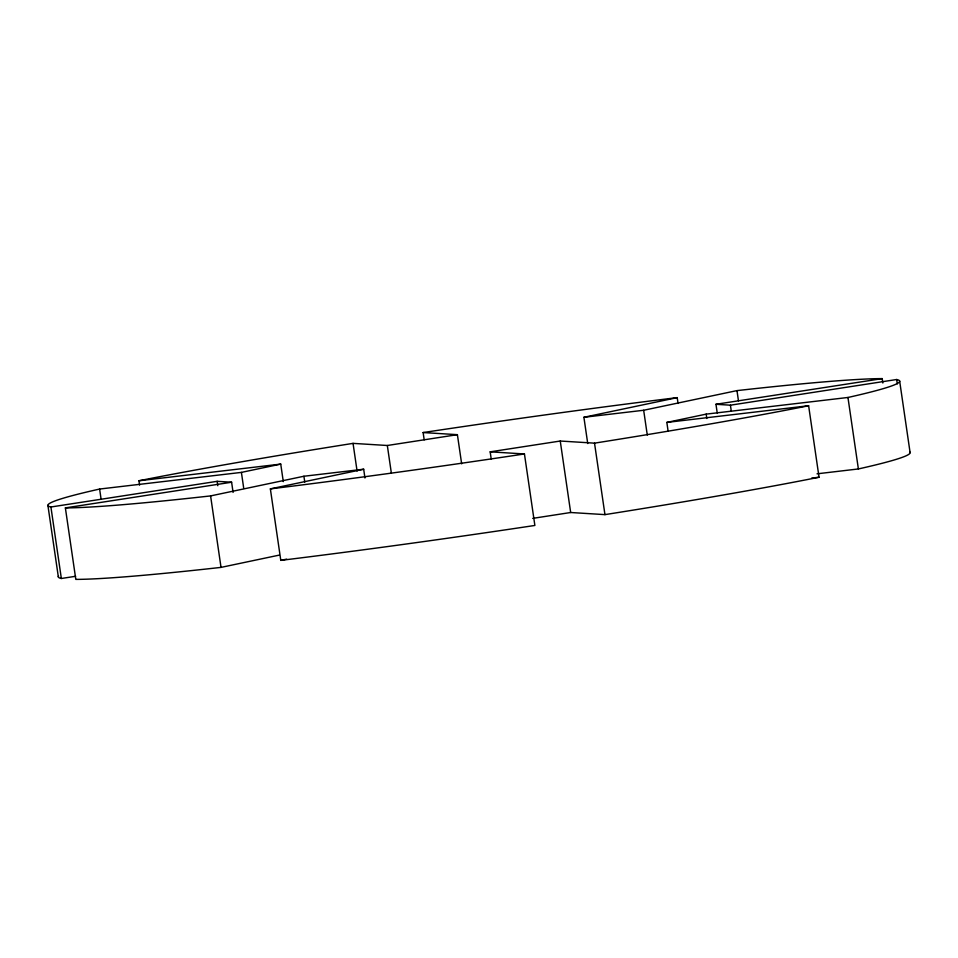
<?xml version="1.0" encoding="UTF-8"?>
<svg xmlns="http://www.w3.org/2000/svg" width="958" height="958" viewBox="0 0 958 958"><rect width="100%" height="100%" fill="white"/><g stroke="black" fill="none" stroke-linecap="round" stroke-linejoin="round"><path stroke-width="1.44" d="M75.634 576.285L61.348 578.488L50.918 506.998A430.393 18.022 -8.3 0 1 99.62 489.047L241.404 472.39L280.742 464.103L283.293 481.611M279.341 555.101L221.023 567.387A430.393 18.022 -8.3 0 1 75.802 579.386L65.372 507.896A430.393 18.022 -8.3 0 0 210.592 495.909L303.914 476.246L363.681 469.228L364.95 477.982M587.733 443.542L583.901 417.281L677.21 397.63L678.06 403.474M491.238 459.145L490.173 451.841L524.445 453.96L534.875 525.451A430.393 18.022 -8.3 0 1 280.79 560.37L270.36 488.879L363.681 469.228M583.901 417.281L643.668 410.264L736.977 390.613A430.393 18.022 -8.3 0 1 882.198 378.614L882.845 382.996M668.109 431.16L666.84 422.406L706.166 414.131L847.95 397.474A430.393 18.022 -8.3 0 0 896.652 379.512L897.287 383.883M280.79 560.37L286.622 559.137M139.593 485.143L138.958 480.76A430.393 18.022 -8.3 0 1 353.047 443.374L387.331 445.494L457.397 434.669L461.66 463.852M50.918 506.998L217.155 481.323L231.608 482.221L233.093 492.436M717.243 413.042L715.961 404.288L882.198 378.614M65.372 507.896L231.608 482.221M715.961 404.288L730.415 405.186L896.652 379.512M490.173 451.841L560.25 441.027L594.523 443.147A430.393 18.022 -8.3 0 0 808.624 405.749L819.042 477.24A430.393 18.022 -8.3 0 1 604.953 514.626L570.669 512.506L532.72 518.374M138.958 480.76L280.742 464.103M666.84 422.406L808.624 405.749M817.03 473.815L858.38 468.953A430.393 18.022 -8.3 0 0 909.717 451.996M811.665 478.102L819.042 477.24M424.19 439.842L423.125 432.549L457.397 434.669M899.67 381.152L910.1 452.643M847.95 397.474L858.38 468.953M736.977 390.613L738.462 400.827M730.415 405.186L731.265 411.018M706.166 414.131L706.812 418.502M643.668 410.264L647.285 435.064M594.523 443.147L604.953 514.626M560.25 441.027L570.669 512.506M387.331 445.494L391.367 473.204M353.047 443.374L357.094 471.096M303.914 476.246L304.764 482.09M241.404 472.39L243.739 488.436M217.155 481.323L217.801 485.706M210.592 495.909L221.023 567.387M99.62 489.047L101.105 499.262M47.9 505.357L58.33 576.848M61.348 578.488A430.393 18.022 -8.3 0 1 58.57 576.105M524.445 453.96A430.393 18.022 -8.3 0 1 270.36 488.879M423.125 432.549A430.393 18.022 -8.3 0 1 677.21 397.63"/></g></svg>
